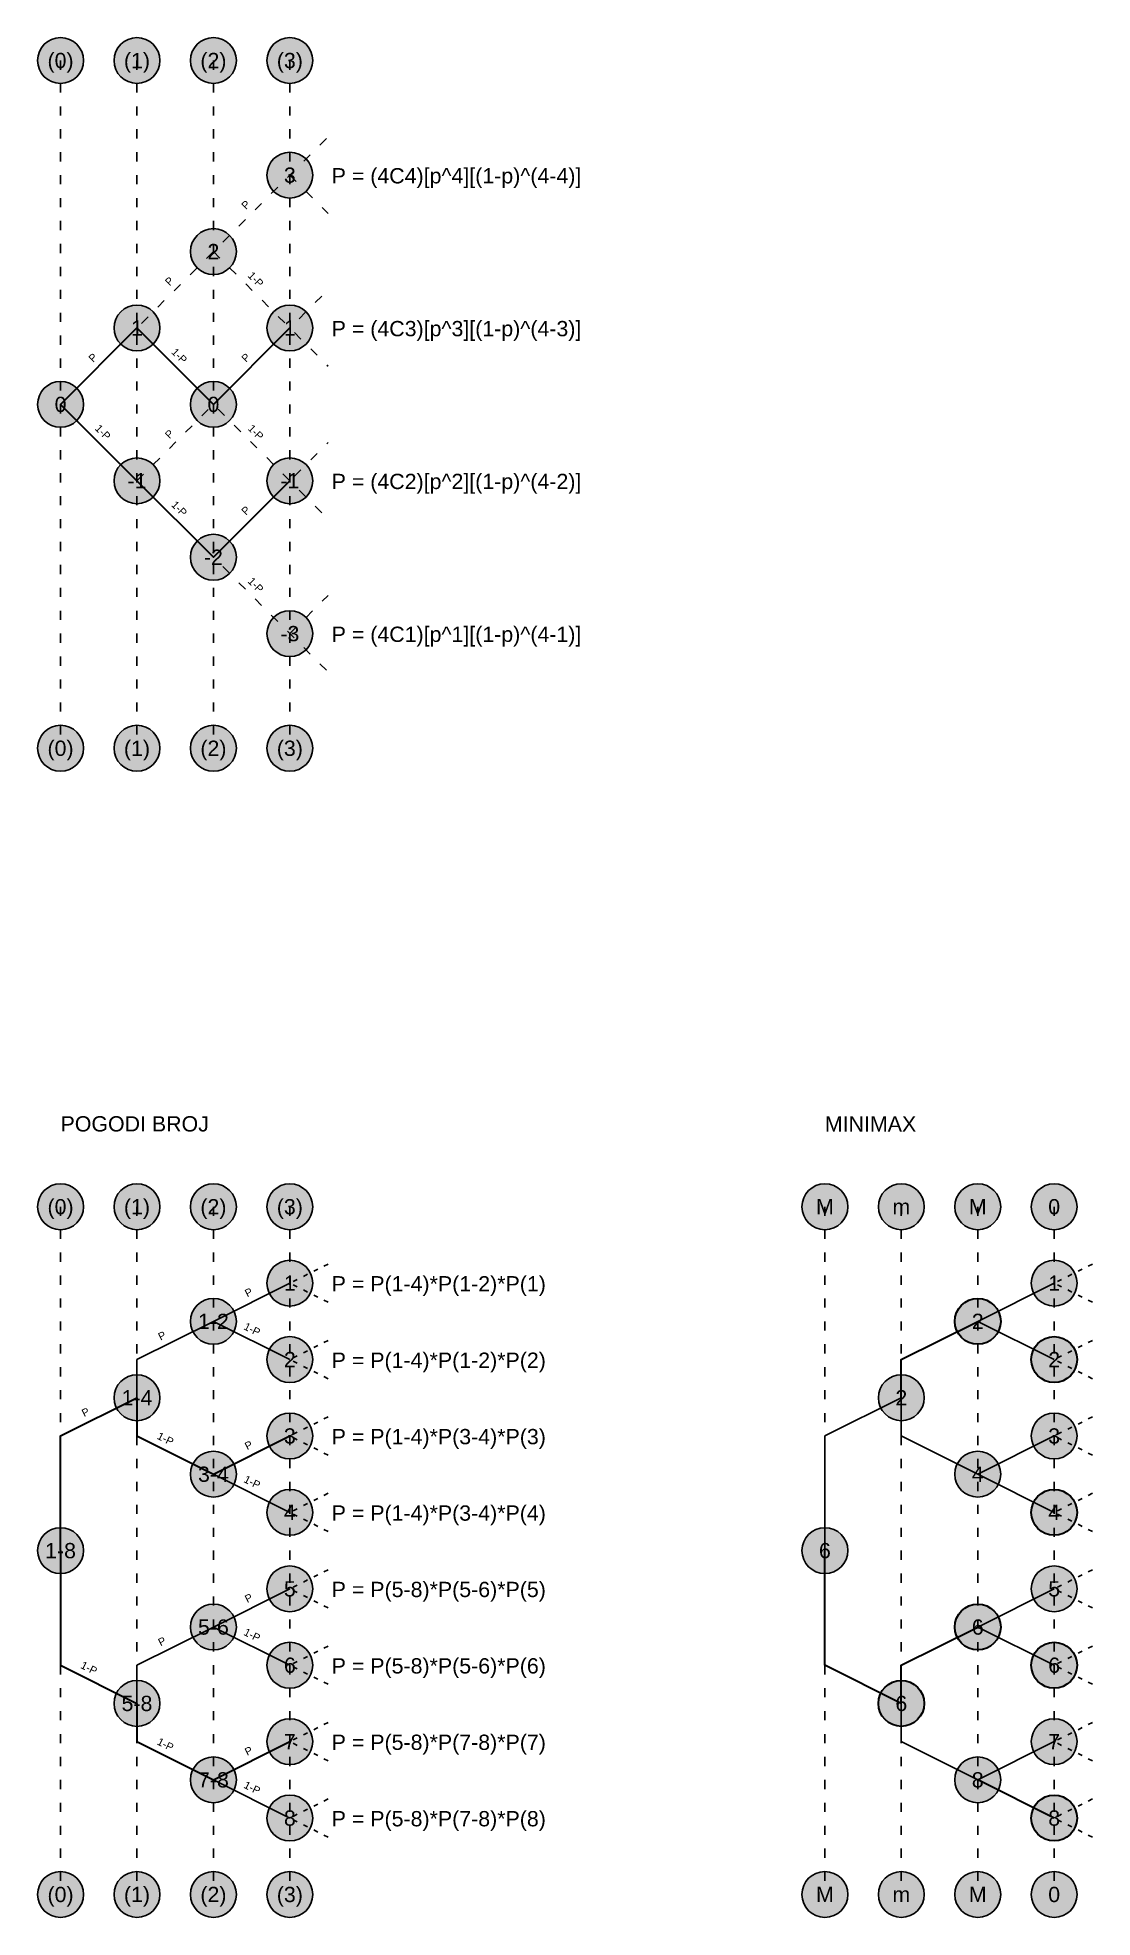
# Model space of a CAD drawing. Header units: millimetres. Extents: x 940 to 3700, y 40 to 4960.
import ezdxf
from ezdxf.enums import TextEntityAlignment as Align

# ---------------------------------------------------------------- set-up
doc = ezdxf.new("R2010")
doc.units = ezdxf.units.MM
doc.linetypes.add('ACAD_ISO03W100', pattern=[30, 12, -18])
doc.styles.add('ARIAL', font='arial.ttf')
doc.styles.get("Standard").update_dxf_attribs({"font": 'arial.ttf'})

# ---------------------------------------------------------------- blocks, each defined once
blk = doc.blocks.new('GRUPA')
at = {"lineweight": -2, "true_color": 0xfcfcfc}
h = blk.add_hatch(color=7, dxfattribs=at)
h.dxf.hatch_style = 1
edge = h.paths.add_edge_path()
edge.add_arc((0, 0), 150, 0, 360)
at = {"color": 0, "linetype": 'ByBlock', "lineweight": -2}
blk.add_circle((0, 0), 150, dxfattribs=at)
at = {"color": 0, "lineweight": -2, "style": 'ARIAL'}
blk.add_attdef('GRUPA', text='', height=100, dxfattribs=at).set_placement((0, 0), align=Align.MIDDLE_CENTER)

msp = doc.modelspace()

# ---------------------------------------------------------------- linework, layer by layer
at = {"linetype": 'ACAD_ISO03W100', "ltscale": 2}
for p, q in [((1000, 4900), (1000, 3100)), ((1200, 4900), (1200, 3100)), ((1400, 4900), (1400, 3100)), ((1600, 4900), (1600, 3100)), ((1000, 4000), (1700, 4700)), ((1600, 4600), (1700, 4500)), ((1400, 4400), (1700, 4100)), ((1200, 3800), (1700, 4300)), ((1200, 4200), (1700, 3700)), ((1000, 4000), (1700, 3300)), ((1400, 3600), (1700, 3900)), ((1600, 3400), (1700, 3500)), ((1000, 1900), (1000, 100)), ((1200, 1900), (1200, 100)), ((1400, 1900), (1400, 100)), ((1600, 1900), (1600, 100)), ((3000, 1900), (3000, 100)), ((3200, 1900), (3200, 100)), ((3400, 1900), (3400, 100)), ((3600, 1900), (3600, 100))]:
    msp.add_line(p, q, dxfattribs=at)
at = {"linetype": 'ACAD_ISO03W100'}
for p, q in [((1700, 1750), (1600, 1700)), ((3700, 1750), (3600, 1700)), ((1700, 1650), (1600, 1700)), ((3700, 1650), (3600, 1700)), ((1700, 1550), (1600, 1500)), ((3700, 1550), (3600, 1500)), ((1700, 1450), (1600, 1500)), ((3700, 1450), (3600, 1500)), ((1700, 1350), (1600, 1300)), ((3700, 1350), (3600, 1300)), ((1700, 1250), (1600, 1300)), ((3700, 1250), (3600, 1300)), ((1700, 1150), (1600, 1100)), ((3700, 1150), (3600, 1100)), ((1700, 1050), (1600, 1100)), ((3700, 1050), (3600, 1100)), ((1700, 950), (1600, 900)), ((3700, 950), (3600, 900)), ((1700, 850), (1600, 900)), ((3700, 850), (3600, 900)), ((1700, 750), (1600, 700)), ((3700, 750), (3600, 700)), ((1700, 650), (1600, 700)), ((3700, 650), (3600, 700)), ((1700, 550), (1600, 500)), ((3700, 550), (3600, 500)), ((1700, 450), (1600, 500)), ((3700, 450), (3600, 500)), ((1700, 350), (1600, 300)), ((3700, 350), (3600, 300)), ((1700, 250), (1600, 300)), ((3700, 250), (3600, 300))]:
    msp.add_line(p, q, dxfattribs=at)
for p, q in [((1600, 1700), (1400, 1600)), ((3600, 1700), (3400, 1600)), ((1400, 1600), (1200, 1500)), ((1400, 1600), (1600, 1500)), ((3400, 1600), (3200, 1500)), ((3400, 1600), (3600, 1500)), ((1200, 1500), (1200, 1300)), ((3200, 1500), (3200, 1300)), ((1200, 1400), (1000, 1300)), ((3200, 1400), (3000, 1300)), ((1000, 700), (1000, 1300)), ((1200, 1300), (1400, 1200)), ((1600, 1300), (1400, 1200)), ((3000, 700), (3000, 1300)), ((3200, 1300), (3400, 1200)), ((3600, 1300), (3400, 1200)), ((1400, 1200), (1600, 1100)), ((3400, 1200), (3600, 1100)), ((1600, 900), (1400, 800)), ((3600, 900), (3400, 800)), ((1400, 800), (1200, 700)), ((1400, 800), (1600, 700)), ((3400, 800), (3200, 700)), ((3400, 800), (3600, 700)), ((1000, 700), (1200, 600)), ((1200, 700), (1200, 500)), ((3000, 700), (3200, 600)), ((3200, 700), (3200, 500)), ((1200, 500), (1400, 400)), ((1600, 500), (1400, 400)), ((3200, 500), (3400, 400)), ((3600, 500), (3400, 400)), ((1400, 400), (1600, 300)), ((3400, 400), (3600, 300))]:
    msp.add_line(p, q)
at = {"color": 152, "lineweight": 30, "true_color": 0x2776bb}
for points in [[(1000, 4000), (1200, 4200), (1400, 4000), (1600, 4200)], [(1000, 1000), (1000, 1300), (1200, 1400), (1200, 1300), (1400, 1200), (1600, 1300)], [(3200, 600), (3000, 700), (3000, 1000)], [(3600, 300), (3400, 400)]]:
    msp.add_lwpolyline(points, dxfattribs=at)
at = {"color": 240, "lineweight": 30, "true_color": 0xed1f24}
for points in [[(1000, 4000), (1200, 3800), (1400, 3600), (1600, 3800)], [(3200, 1400), (3200, 1500), (3400, 1600)], [(1000, 1000), (1000, 700), (1200, 600), (1200, 500), (1400, 400), (1600, 500)], [(3200, 600), (3200, 700), (3400, 800)]]:
    msp.add_lwpolyline(points, dxfattribs=at)
for centre in [(3400, 1600), (3400, 800)]:
    msp.add_circle(centre, 60, dxfattribs=at)
at = {"color": 152, "lineweight": 30, "true_color": 0x2776bb}
for centre in [(3600, 1500), (3600, 1100), (3600, 700), (3200, 600), (3600, 300)]:
    msp.add_circle(centre, 60, dxfattribs=at)

# ---------------------------------------------------------------- block references
at = {"linetype": 'Continuous', "ltscale": 0.1}
ref = msp.add_blockref('GRUPA', (1000, 4900), dxfattribs=dict(at, xscale=0.4, yscale=0.4, zscale=0.4))
ref.add_attrib('GRUPA', '(0)', dxfattribs={"color": 0, "height": 40, "style": 'ARIAL'}).set_placement((1000, 4900), align=Align.MIDDLE_CENTER)
ref = msp.add_blockref('GRUPA', (1200, 4900), dxfattribs=dict(at, xscale=0.4, yscale=0.4, zscale=0.4))
ref.add_attrib('GRUPA', '(1)', dxfattribs={"color": 0, "height": 40, "style": 'ARIAL'}).set_placement((1200, 4900), align=Align.MIDDLE_CENTER)
ref = msp.add_blockref('GRUPA', (1400, 4900), dxfattribs=dict(at, xscale=0.4, yscale=0.4, zscale=0.4))
ref.add_attrib('GRUPA', '(2)', dxfattribs={"color": 0, "height": 40, "style": 'ARIAL'}).set_placement((1400, 4900), align=Align.MIDDLE_CENTER)
ref = msp.add_blockref('GRUPA', (1600, 4900), dxfattribs=dict(at, xscale=0.4, yscale=0.4, zscale=0.4))
ref.add_attrib('GRUPA', '(3)', dxfattribs={"color": 0, "height": 40, "style": 'ARIAL'}).set_placement((1600, 4900), align=Align.MIDDLE_CENTER)
ref = msp.add_blockref('GRUPA', (1600, 4600), dxfattribs=dict(at, xscale=0.4, yscale=0.4, zscale=0.4))
ref.add_attrib('GRUPA', '3', dxfattribs={"color": 0, "height": 40, "style": 'ARIAL'}).set_placement((1600, 4600), align=Align.MIDDLE_CENTER)
ref = msp.add_blockref('GRUPA', (1400, 4400), dxfattribs=dict(at, xscale=0.4, yscale=0.4, zscale=0.4))
ref.add_attrib('GRUPA', '2', dxfattribs={"color": 0, "height": 40, "style": 'ARIAL'}).set_placement((1400, 4400), align=Align.MIDDLE_CENTER)
ref = msp.add_blockref('GRUPA', (1200, 4200), dxfattribs=dict(at, xscale=0.4, yscale=0.4, zscale=0.4))
ref.add_attrib('GRUPA', '1', dxfattribs={"color": 0, "height": 40, "style": 'ARIAL'}).set_placement((1200, 4200), align=Align.MIDDLE_CENTER)
ref = msp.add_blockref('GRUPA', (1600, 4200), dxfattribs=dict(at, xscale=0.4, yscale=0.4, zscale=0.4))
ref.add_attrib('GRUPA', '1', dxfattribs={"color": 0, "height": 40, "style": 'ARIAL'}).set_placement((1600, 4200), align=Align.MIDDLE_CENTER)
ref = msp.add_blockref('GRUPA', (1000, 4000), dxfattribs=dict(at, xscale=0.4, yscale=0.4, zscale=0.4))
ref.add_attrib('GRUPA', '0', dxfattribs={"color": 0, "height": 40, "style": 'ARIAL'}).set_placement((1000, 4000), align=Align.MIDDLE_CENTER)
ref = msp.add_blockref('GRUPA', (1400, 4000), dxfattribs=dict(at, xscale=0.4, yscale=0.4, zscale=0.4))
ref.add_attrib('GRUPA', '0', dxfattribs={"color": 0, "height": 40, "style": 'ARIAL'}).set_placement((1400, 4000), align=Align.MIDDLE_CENTER)
ref = msp.add_blockref('GRUPA', (1200, 3800), dxfattribs=dict(at, xscale=0.4, yscale=0.4, zscale=0.4))
ref.add_attrib('GRUPA', '-1', dxfattribs={"color": 0, "height": 40, "style": 'ARIAL'}).set_placement((1200, 3800), align=Align.MIDDLE_CENTER)
ref = msp.add_blockref('GRUPA', (1600, 3800), dxfattribs=dict(at, xscale=0.4, yscale=0.4, zscale=0.4))
ref.add_attrib('GRUPA', '-1', dxfattribs={"color": 0, "height": 40, "style": 'ARIAL'}).set_placement((1600, 3800), align=Align.MIDDLE_CENTER)
ref = msp.add_blockref('GRUPA', (1400, 3600), dxfattribs=dict(at, xscale=0.4, yscale=0.4, zscale=0.4))
ref.add_attrib('GRUPA', '-2', dxfattribs={"color": 0, "height": 40, "style": 'ARIAL'}).set_placement((1400, 3600), align=Align.MIDDLE_CENTER)
ref = msp.add_blockref('GRUPA', (1600, 3400), dxfattribs=dict(at, xscale=0.4, yscale=0.4, zscale=0.4))
ref.add_attrib('GRUPA', '-3', dxfattribs={"color": 0, "height": 40, "style": 'ARIAL'}).set_placement((1600, 3400), align=Align.MIDDLE_CENTER)
ref = msp.add_blockref('GRUPA', (1000, 3100), dxfattribs=dict(at, xscale=0.4, yscale=0.4, zscale=0.4))
ref.add_attrib('GRUPA', '(0)', dxfattribs={"color": 0, "height": 40, "style": 'ARIAL'}).set_placement((1000, 3100), align=Align.MIDDLE_CENTER)
ref = msp.add_blockref('GRUPA', (1200, 3100), dxfattribs=dict(at, xscale=0.4, yscale=0.4, zscale=0.4))
ref.add_attrib('GRUPA', '(1)', dxfattribs={"color": 0, "height": 40, "style": 'ARIAL'}).set_placement((1200, 3100), align=Align.MIDDLE_CENTER)
ref = msp.add_blockref('GRUPA', (1400, 3100), dxfattribs=dict(at, xscale=0.4, yscale=0.4, zscale=0.4))
ref.add_attrib('GRUPA', '(2)', dxfattribs={"color": 0, "height": 40, "style": 'ARIAL'}).set_placement((1400, 3100), align=Align.MIDDLE_CENTER)
ref = msp.add_blockref('GRUPA', (1600, 3100), dxfattribs=dict(at, xscale=0.4, yscale=0.4, zscale=0.4))
ref.add_attrib('GRUPA', '(3)', dxfattribs={"color": 0, "height": 40, "style": 'ARIAL'}).set_placement((1600, 3100), align=Align.MIDDLE_CENTER)
ref = msp.add_blockref('GRUPA', (1000, 1900), dxfattribs=dict(at, xscale=0.4, yscale=0.4, zscale=0.4))
ref.add_attrib('GRUPA', '(0)', dxfattribs={"color": 0, "height": 40, "style": 'ARIAL'}).set_placement((1000, 1900), align=Align.MIDDLE_CENTER)
ref = msp.add_blockref('GRUPA', (1200, 1900), dxfattribs=dict(at, xscale=0.4, yscale=0.4, zscale=0.4))
ref.add_attrib('GRUPA', '(1)', dxfattribs={"color": 0, "height": 40, "style": 'ARIAL'}).set_placement((1200, 1900), align=Align.MIDDLE_CENTER)
ref = msp.add_blockref('GRUPA', (1400, 1900), dxfattribs=dict(at, xscale=0.4, yscale=0.4, zscale=0.4))
ref.add_attrib('GRUPA', '(2)', dxfattribs={"color": 0, "height": 40, "style": 'ARIAL'}).set_placement((1400, 1900), align=Align.MIDDLE_CENTER)
ref = msp.add_blockref('GRUPA', (1600, 1900), dxfattribs=dict(at, xscale=0.4, yscale=0.4, zscale=0.4))
ref.add_attrib('GRUPA', '(3)', dxfattribs={"color": 0, "height": 40, "style": 'ARIAL'}).set_placement((1600, 1900), align=Align.MIDDLE_CENTER)
ref = msp.add_blockref('GRUPA', (3000, 1900), dxfattribs=dict(at, xscale=0.4, yscale=0.4, zscale=0.4))
ref.add_attrib('GRUPA', 'M', dxfattribs={"color": 0, "height": 40, "style": 'ARIAL'}).set_placement((3000, 1900), align=Align.MIDDLE_CENTER)
ref = msp.add_blockref('GRUPA', (3200, 1900), dxfattribs=dict(at, xscale=0.4, yscale=0.4, zscale=0.4))
ref.add_attrib('GRUPA', 'm', dxfattribs={"color": 0, "height": 40, "style": 'ARIAL'}).set_placement((3200, 1900), align=Align.MIDDLE_CENTER)
ref = msp.add_blockref('GRUPA', (3400, 1900), dxfattribs=dict(at, xscale=0.4, yscale=0.4, zscale=0.4))
ref.add_attrib('GRUPA', 'M', dxfattribs={"color": 0, "height": 40, "style": 'ARIAL'}).set_placement((3400, 1900), align=Align.MIDDLE_CENTER)
ref = msp.add_blockref('GRUPA', (3600, 1900), dxfattribs=dict(at, xscale=0.4, yscale=0.4, zscale=0.4))
ref.add_attrib('GRUPA', '0', dxfattribs={"color": 0, "height": 40, "style": 'ARIAL'}).set_placement((3600, 1900), align=Align.MIDDLE_CENTER)
ref = msp.add_blockref('GRUPA', (1600, 1700), dxfattribs=dict(at, xscale=0.4, yscale=0.4, zscale=0.4))
ref.add_attrib('GRUPA', '1', dxfattribs={"color": 0, "height": 40, "style": 'ARIAL'}).set_placement((1600, 1700), align=Align.MIDDLE_CENTER)
ref = msp.add_blockref('GRUPA', (3600, 1700), dxfattribs=dict(at, xscale=0.4, yscale=0.4, zscale=0.4))
ref.add_attrib('GRUPA', '1', dxfattribs={"color": 0, "height": 40, "style": 'ARIAL'}).set_placement((3600, 1700), align=Align.MIDDLE_CENTER)
ref = msp.add_blockref('GRUPA', (1400, 1600), dxfattribs=dict(at, xscale=0.4, yscale=0.4, zscale=0.4))
ref.add_attrib('GRUPA', '1-2', dxfattribs={"color": 0, "height": 40, "style": 'ARIAL'}).set_placement((1400, 1600), align=Align.MIDDLE_CENTER)
ref = msp.add_blockref('GRUPA', (3400, 1600), dxfattribs=dict(at, xscale=0.4, yscale=0.4, zscale=0.4))
ref.add_attrib('GRUPA', '2', dxfattribs={"color": 0, "height": 40, "style": 'ARIAL'}).set_placement((3400, 1600), align=Align.MIDDLE_CENTER)
ref = msp.add_blockref('GRUPA', (1600, 1500), dxfattribs=dict(at, xscale=0.4, yscale=0.4, zscale=0.4))
ref.add_attrib('GRUPA', '2', dxfattribs={"color": 0, "height": 40, "style": 'ARIAL'}).set_placement((1600, 1500), align=Align.MIDDLE_CENTER)
ref = msp.add_blockref('GRUPA', (3600, 1500), dxfattribs=dict(at, xscale=0.4, yscale=0.4, zscale=0.4))
ref.add_attrib('GRUPA', '2', dxfattribs={"color": 0, "height": 40, "style": 'ARIAL'}).set_placement((3600, 1500), align=Align.MIDDLE_CENTER)
ref = msp.add_blockref('GRUPA', (1200, 1400), dxfattribs=dict(at, xscale=0.4, yscale=0.4, zscale=0.4))
ref.add_attrib('GRUPA', '1-4', dxfattribs={"color": 0, "height": 40, "style": 'ARIAL'}).set_placement((1200, 1400), align=Align.MIDDLE_CENTER)
ref = msp.add_blockref('GRUPA', (3200, 1400), dxfattribs=dict(at, xscale=0.4, yscale=0.4, zscale=0.4))
ref.add_attrib('GRUPA', '2', dxfattribs={"color": 0, "height": 40, "style": 'ARIAL'}).set_placement((3200, 1400), align=Align.MIDDLE_CENTER)
ref = msp.add_blockref('GRUPA', (1600, 1300), dxfattribs=dict(at, xscale=0.4, yscale=0.4, zscale=0.4))
ref.add_attrib('GRUPA', '3', dxfattribs={"color": 0, "height": 40, "style": 'ARIAL'}).set_placement((1600, 1300), align=Align.MIDDLE_CENTER)
ref = msp.add_blockref('GRUPA', (3600, 1300), dxfattribs=dict(at, xscale=0.4, yscale=0.4, zscale=0.4))
ref.add_attrib('GRUPA', '3', dxfattribs={"color": 0, "height": 40, "style": 'ARIAL'}).set_placement((3600, 1300), align=Align.MIDDLE_CENTER)
ref = msp.add_blockref('GRUPA', (1400, 1200), dxfattribs=dict(at, xscale=0.4, yscale=0.4, zscale=0.4))
ref.add_attrib('GRUPA', '3-4', dxfattribs={"color": 0, "height": 40, "style": 'ARIAL'}).set_placement((1400, 1200), align=Align.MIDDLE_CENTER)
ref = msp.add_blockref('GRUPA', (3400, 1200), dxfattribs=dict(at, xscale=0.4, yscale=0.4, zscale=0.4))
ref.add_attrib('GRUPA', '4', dxfattribs={"color": 0, "height": 40, "style": 'ARIAL'}).set_placement((3400, 1200), align=Align.MIDDLE_CENTER)
ref = msp.add_blockref('GRUPA', (1600, 1100), dxfattribs=dict(at, xscale=0.4, yscale=0.4, zscale=0.4))
ref.add_attrib('GRUPA', '4', dxfattribs={"color": 0, "height": 40, "style": 'ARIAL'}).set_placement((1600, 1100), align=Align.MIDDLE_CENTER)
ref = msp.add_blockref('GRUPA', (3600, 1100), dxfattribs=dict(at, xscale=0.4, yscale=0.4, zscale=0.4))
ref.add_attrib('GRUPA', '4', dxfattribs={"color": 0, "height": 40, "style": 'ARIAL'}).set_placement((3600, 1100), align=Align.MIDDLE_CENTER)
ref = msp.add_blockref('GRUPA', (1000, 1000), dxfattribs=dict(at, xscale=0.4, yscale=0.4, zscale=0.4))
ref.add_attrib('GRUPA', '1-8', dxfattribs={"color": 0, "height": 40, "style": 'ARIAL'}).set_placement((1000, 1000), align=Align.MIDDLE_CENTER)
ref = msp.add_blockref('GRUPA', (3000, 1000), dxfattribs=dict(at, xscale=0.4, yscale=0.4, zscale=0.4))
ref.add_attrib('GRUPA', '6', dxfattribs={"color": 0, "height": 40, "style": 'ARIAL'}).set_placement((3000, 1000), align=Align.MIDDLE_CENTER)
ref = msp.add_blockref('GRUPA', (1600, 900), dxfattribs=dict(at, xscale=0.4, yscale=0.4, zscale=0.4))
ref.add_attrib('GRUPA', '5', dxfattribs={"color": 0, "height": 40, "style": 'ARIAL'}).set_placement((1600, 900), align=Align.MIDDLE_CENTER)
ref = msp.add_blockref('GRUPA', (3600, 900), dxfattribs=dict(at, xscale=0.4, yscale=0.4, zscale=0.4))
ref.add_attrib('GRUPA', '5', dxfattribs={"color": 0, "height": 40, "style": 'ARIAL'}).set_placement((3600, 900), align=Align.MIDDLE_CENTER)
ref = msp.add_blockref('GRUPA', (1400, 800), dxfattribs=dict(at, xscale=0.4, yscale=0.4, zscale=0.4))
ref.add_attrib('GRUPA', '5-6', dxfattribs={"color": 0, "height": 40, "style": 'ARIAL'}).set_placement((1400, 800), align=Align.MIDDLE_CENTER)
ref = msp.add_blockref('GRUPA', (3400, 800), dxfattribs=dict(at, xscale=0.4, yscale=0.4, zscale=0.4))
ref.add_attrib('GRUPA', '6', dxfattribs={"color": 0, "height": 40, "style": 'ARIAL'}).set_placement((3400, 800), align=Align.MIDDLE_CENTER)
ref = msp.add_blockref('GRUPA', (1600, 700), dxfattribs=dict(at, xscale=0.4, yscale=0.4, zscale=0.4))
ref.add_attrib('GRUPA', '6', dxfattribs={"color": 0, "height": 40, "style": 'ARIAL'}).set_placement((1600, 700), align=Align.MIDDLE_CENTER)
ref = msp.add_blockref('GRUPA', (3600, 700), dxfattribs=dict(at, xscale=0.4, yscale=0.4, zscale=0.4))
ref.add_attrib('GRUPA', '6', dxfattribs={"color": 0, "height": 40, "style": 'ARIAL'}).set_placement((3600, 700), align=Align.MIDDLE_CENTER)
ref = msp.add_blockref('GRUPA', (1200, 600), dxfattribs=dict(at, xscale=0.4, yscale=0.4, zscale=0.4))
ref.add_attrib('GRUPA', '5-8', dxfattribs={"color": 0, "height": 40, "style": 'ARIAL'}).set_placement((1200, 600), align=Align.MIDDLE_CENTER)
ref = msp.add_blockref('GRUPA', (3200, 600), dxfattribs=dict(at, xscale=0.4, yscale=0.4, zscale=0.4))
ref.add_attrib('GRUPA', '6', dxfattribs={"color": 0, "height": 40, "style": 'ARIAL'}).set_placement((3200, 600), align=Align.MIDDLE_CENTER)
ref = msp.add_blockref('GRUPA', (1600, 500), dxfattribs=dict(at, xscale=0.4, yscale=0.4, zscale=0.4))
ref.add_attrib('GRUPA', '7', dxfattribs={"color": 0, "height": 40, "style": 'ARIAL'}).set_placement((1600, 500), align=Align.MIDDLE_CENTER)
ref = msp.add_blockref('GRUPA', (3600, 500), dxfattribs=dict(at, xscale=0.4, yscale=0.4, zscale=0.4))
ref.add_attrib('GRUPA', '7', dxfattribs={"color": 0, "height": 40, "style": 'ARIAL'}).set_placement((3600, 500), align=Align.MIDDLE_CENTER)
ref = msp.add_blockref('GRUPA', (1400, 400), dxfattribs=dict(at, xscale=0.4, yscale=0.4, zscale=0.4))
ref.add_attrib('GRUPA', '7-8', dxfattribs={"color": 0, "height": 40, "style": 'ARIAL'}).set_placement((1400, 400), align=Align.MIDDLE_CENTER)
ref = msp.add_blockref('GRUPA', (3400, 400), dxfattribs=dict(at, xscale=0.4, yscale=0.4, zscale=0.4))
ref.add_attrib('GRUPA', '8', dxfattribs={"color": 0, "height": 40, "style": 'ARIAL'}).set_placement((3400, 400), align=Align.MIDDLE_CENTER)
ref = msp.add_blockref('GRUPA', (1600, 300), dxfattribs=dict(at, xscale=0.4, yscale=0.4, zscale=0.4))
ref.add_attrib('GRUPA', '8', dxfattribs={"color": 0, "height": 40, "style": 'ARIAL'}).set_placement((1600, 300), align=Align.MIDDLE_CENTER)
ref = msp.add_blockref('GRUPA', (3600, 300), dxfattribs=dict(at, xscale=0.4, yscale=0.4, zscale=0.4))
ref.add_attrib('GRUPA', '8', dxfattribs={"color": 0, "height": 40, "style": 'ARIAL'}).set_placement((3600, 300), align=Align.MIDDLE_CENTER)
ref = msp.add_blockref('GRUPA', (1000, 100), dxfattribs=dict(at, xscale=0.4, yscale=0.4, zscale=0.4))
ref.add_attrib('GRUPA', '(0)', dxfattribs={"color": 0, "height": 40, "style": 'ARIAL'}).set_placement((1000, 100), align=Align.MIDDLE_CENTER)
ref = msp.add_blockref('GRUPA', (1200, 100), dxfattribs=dict(at, xscale=0.4, yscale=0.4, zscale=0.4))
ref.add_attrib('GRUPA', '(1)', dxfattribs={"color": 0, "height": 40, "style": 'ARIAL'}).set_placement((1200, 100), align=Align.MIDDLE_CENTER)
ref = msp.add_blockref('GRUPA', (1400, 100), dxfattribs=dict(at, xscale=0.4, yscale=0.4, zscale=0.4))
ref.add_attrib('GRUPA', '(2)', dxfattribs={"color": 0, "height": 40, "style": 'ARIAL'}).set_placement((1400, 100), align=Align.MIDDLE_CENTER)
ref = msp.add_blockref('GRUPA', (1600, 100), dxfattribs=dict(at, xscale=0.4, yscale=0.4, zscale=0.4))
ref.add_attrib('GRUPA', '(3)', dxfattribs={"color": 0, "height": 40, "style": 'ARIAL'}).set_placement((1600, 100), align=Align.MIDDLE_CENTER)
ref = msp.add_blockref('GRUPA', (3000, 100), dxfattribs=dict(at, xscale=0.4, yscale=0.4, zscale=0.4))
ref.add_attrib('GRUPA', 'M', dxfattribs={"color": 0, "height": 40, "style": 'ARIAL'}).set_placement((3000, 100), align=Align.MIDDLE_CENTER)
ref = msp.add_blockref('GRUPA', (3200, 100), dxfattribs=dict(at, xscale=0.4, yscale=0.4, zscale=0.4))
ref.add_attrib('GRUPA', 'm', dxfattribs={"color": 0, "height": 40, "style": 'ARIAL'}).set_placement((3200, 100), align=Align.MIDDLE_CENTER)
ref = msp.add_blockref('GRUPA', (3400, 100), dxfattribs=dict(at, xscale=0.4, yscale=0.4, zscale=0.4))
ref.add_attrib('GRUPA', 'M', dxfattribs={"color": 0, "height": 40, "style": 'ARIAL'}).set_placement((3400, 100), align=Align.MIDDLE_CENTER)
ref = msp.add_blockref('GRUPA', (3600, 100), dxfattribs=dict(at, xscale=0.4, yscale=0.4, zscale=0.4))
ref.add_attrib('GRUPA', '0', dxfattribs={"color": 0, "height": 40, "style": 'ARIAL'}).set_placement((3600, 100), align=Align.MIDDLE_CENTER)

# ---------------------------------------------------------------- texts
at = {"char_height": 40, "attachment_point": 4}
for s, width, insert in [('\\A1;{\\fArial|b0|i0|c238|p34;P = (4C4)[p^ 4][(1-p)^ (4-4)]}', 713.892, (1709.5, 4592.3)), ('\\A1;{\\fArial|b0|i0|c238|p34;P = (4C3)[p^ 3][(1-p)^ (4-3)]}', 713.892, (1709.5, 4192.3)), ('\\A1;{\\fArial|b0|i0|c238|p34;P = (4C2)[p^ 2][(1-p)^ (4-2)]}', 713.892, (1709.5, 3792.3)), ('\\A1;{\\fArial|b0|i0|c238|p34;P = (4C1)[p^ 1][(1-p)^ (4-1)]}', 713.892, (1709.5, 3392.3)), ('\\A1;{\\fArial|b0|i0|c238|p34;POGODI BROJ}', 384.165, (1000, 2116.7)), ('\\A1;{\\fArial|b0|i0|c238|p34;MINIMAX}', 384.165, (3000, 2116.7)), ('\\A1;{\\fArial|b0|i0|c238|p34;P = P(1-4)*P(1-2)*P(1)}', 558.899, (1709.5, 1692.3)), ('\\A1;{\\fArial|b0|i0|c238|p34;P = P(1-4)*P(1-2)*P(2)}', 558.899, (1709.5, 1492.3)), ('\\A1;{\\fArial|b0|i0|c238|p34;P = P(1-4)*P(3-4)*P(3)}', 558.899, (1709.5, 1292.3)), ('\\A1;{\\fArial|b0|i0|c238|p34;P = P(1-4)*P(3-4)*P(4)}', 558.899, (1709.5, 1092.3)), ('\\A1;{\\fArial|b0|i0|c238|p34;P = P(5-8)*P(5-6)*P(5)}', 558.899, (1709.5, 892.3)), ('\\A1;{\\fArial|b0|i0|c238|p34;P = P(5-8)*P(5-6)*P(6)}', 558.899, (1709.5, 692.3)), ('\\A1;{\\fArial|b0|i0|c238|p34;P = P(5-8)*P(7-8)*P(7)}', 558.899, (1709.5, 492.3)), ('\\A1;{\\fArial|b0|i0|c238|p34;P = P(5-8)*P(7-8)*P(8)}', 558.899, (1709.5, 292.3))]:
    msp.add_mtext_dynamic_manual_height_columns(s, width=width, gutter_width=8, heights=[0], dxfattribs=dict(at, insert=insert))
at = {"char_height": 20, "attachment_point": 5}
for s, width, insert, rotation in [('\\A1;{\\fArial|b0|i0|c238|p34;P}', 17.622, (1484.8, 4522.3), 45), ('\\A1;{\\fArial|b0|i0|c238|p34;P}', 17.622, (1284.8, 4322.3), 45), ('\\A1;{\\fArial|b0|i0|c238|p34;1-P}', 42.465, (1510.7, 4327.1), 315), ('\\A1;{\\fArial|b0|i0|c238|p34;1-P}', 42.465, (1310.7, 4127.1), 315), ('\\A1;{\\fArial|b0|i0|c238|p34;P}', 17.622, (1084.8, 4122.3), 45), ('\\A1;{\\fArial|b0|i0|c238|p34;P}', 17.622, (1484.8, 4122.3), 45), ('\\A1;{\\fArial|b0|i0|c238|p34;1-P}', 42.465, (1110.7, 3927.1), 315), ('\\A1;{\\fArial|b0|i0|c238|p34;1-P}', 42.465, (1510.7, 3927.1), 315), ('\\A1;{\\fArial|b0|i0|c238|p34;P}', 17.622, (1284.8, 3922.3), 45), ('\\A1;{\\fArial|b0|i0|c238|p34;1-P}', 42.465, (1310.7, 3727.1), 315), ('\\A1;{\\fArial|b0|i0|c238|p34;P}', 17.622, (1484.8, 3722.3), 45), ('\\A1;{\\fArial|b0|i0|c238|p34;1-P}', 42.465, (1510.7, 3527.1), 315), ('\\A1;{\\fArial|b0|i0|c238|p34;P}', 17.622, (1492.3, 1675.8), 26.5651), ('\\A1;{\\fArial|b0|i0|c238|p34;1-P}', 42.465, (1501.3, 1579.3), 333.4349), ('\\A1;{\\fArial|b0|i0|c238|p34;P}', 17.622, (1265.5, 1562.4), 26.5651), ('\\A1;{\\fArial|b0|i0|c238|p34;P}', 17.622, (1065.5, 1362.4), 26.5651), ('\\A1;{\\fArial|b0|i0|c238|p34;1-P}', 42.465, (1274.5, 1292.7), 333.4349), ('\\A1;{\\fArial|b0|i0|c238|p34;P}', 17.622, (1492.3, 1275.8), 26.5651), ('\\A1;{\\fArial|b0|i0|c238|p34;1-P}', 42.465, (1501.3, 1179.3), 333.4349), ('\\A1;{\\fArial|b0|i0|c238|p34;P}', 17.622, (1492.3, 875.8), 26.5651), ('\\A1;{\\fArial|b0|i0|c238|p34;1-P}', 42.465, (1501.3, 779.3), 333.4349), ('\\A1;{\\fArial|b0|i0|c238|p34;P}', 17.622, (1265.5, 762.4), 26.5651), ('\\A1;{\\fArial|b0|i0|c238|p34;1-P}', 42.465, (1074.5, 692.7), 333.4349), ('\\A1;{\\fArial|b0|i0|c238|p34;1-P}', 42.465, (1274.5, 492.7), 333.4349), ('\\A1;{\\fArial|b0|i0|c238|p34;P}', 17.622, (1492.3, 475.8), 26.5651), ('\\A1;{\\fArial|b0|i0|c238|p34;1-P}', 42.465, (1501.3, 379.3), 333.4349)]:
    msp.add_mtext_dynamic_manual_height_columns(s, width=width, gutter_width=4, heights=[0], dxfattribs=dict(at, insert=insert, rotation=rotation))

doc.saveas('drawing.dxf')
